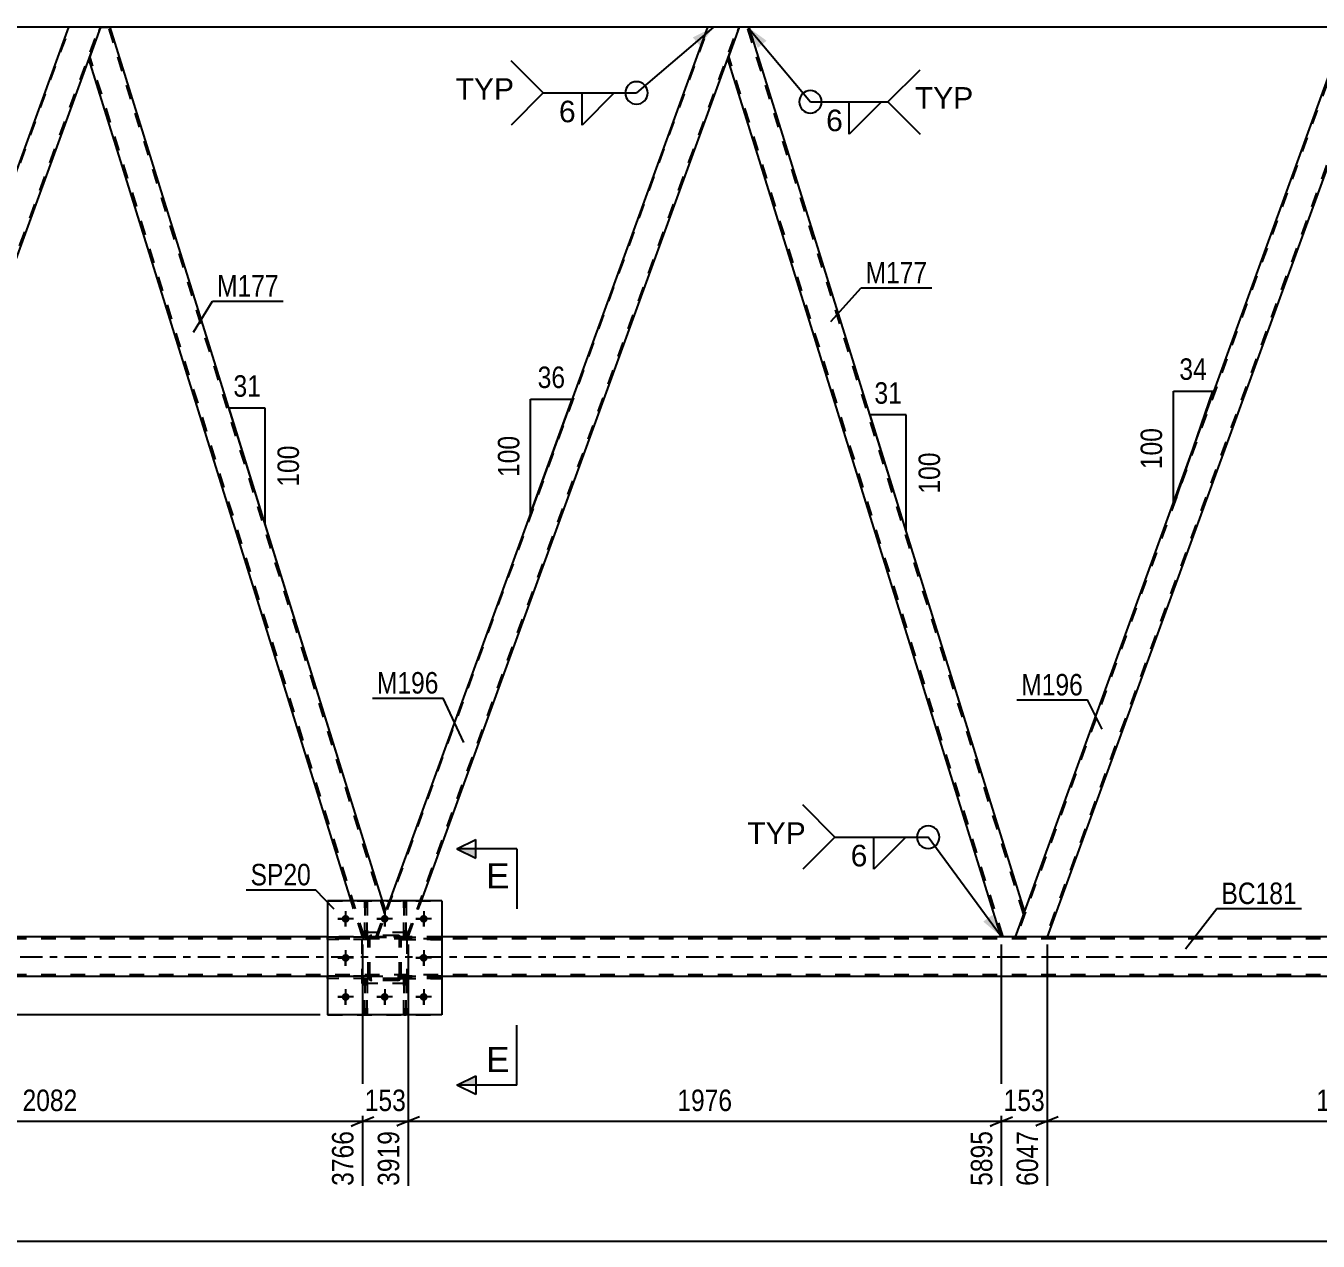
# Model space of a CAD drawing. Header units: millimetres. Extents: x 0 to 841, y 0 to 594.
# Drawn here: x 127.2 to 299.4, y 303.7 to 465.6 of the extents above; entities that cross this region are included whole.
import ezdxf

# ---------------------------------------------------------------- set-up
doc = ezdxf.new("R2010")
doc.units = ezdxf.units.MM
doc.linetypes.add('DXK_LINE_DOT2', pattern=[3.9198, 1.9599, -1.9599])
doc.linetypes.add('DXK_LINE_DOT3', pattern=[5.9187, 2.979, -0.9799, 0.9799, -0.9799])
doc.styles.add('Arial', font='ARIAL.TTF', dxfattribs={"height": 0.2})
doc.styles.add('Arial Narrow', font='ARIALN.TTF', dxfattribs={"height": 0.2})

# ---------------------------------------------------------------- blocks, each defined once
blk = doc.blocks.new('Part-318884811-3974 - 3840')
at = {"color": 7, "linetype": 'DXK_LINE_DOT2'}
for p, q in [((177.52, 344.16), (177.52, 349)), ((177.52, 349), (177.84, 349)), ((177.84, 349), (177.84, 344.16)), ((177.52, 344.76), (177.84, 344.76)), ((177.84, 344.16), (177.52, 344.16))]:
    blk.add_line(p, q, dxfattribs=at)
blk = doc.blocks.new('Part-318884811-3922 - 3840')
at = {"color": 7, "linetype": 'DXK_LINE_DOT2'}
for p, q in [((303.28, 465.4), (259.16, 344.18)), ((307.19, 465.4), (263.07, 344.18)), ((307.36, 465.4), (305.84, 461.2)), ((260.23, 347.6), (258.99, 344.18)), ((263.24, 344.18), (258.99, 344.18))]:
    blk.add_line(p, q, dxfattribs=at)
at = {"color": 2, "linetype": 'Continuous'}
for p, q in [((303.11, 465.4), (260.23, 347.6)), ((307.36, 465.4), (303.11, 465.4)), ((305.84, 461.2), (263.24, 344.18))]:
    blk.add_line(p, q, dxfattribs=at)
blk = doc.blocks.new('Part-318884811-3912 - 3840')
at = {"color": 2, "linetype": 'Continuous'}
for p, q in [((132.84, 465.4), (78.6, 465.4)), ((217.97, 465.4), (138.41, 465.4)), ((303.11, 465.4), (223.55, 465.4))]:
    blk.add_line(p, q, dxfattribs=at)
at = {"color": 7, "linetype": 'DXK_LINE_DOT2'}
for p, q in [((138.41, 465.4), (132.84, 465.4)), ((733.04, 465.4), (217.97, 465.4)), ((223.55, 465.4), (217.97, 465.4))]:
    blk.add_line(p, q, dxfattribs=at)
blk = doc.blocks.new('Part-318884811-3872 - 3840')
at = {"color": 2, "linetype": 'Continuous'}
for p, q in [((167.37, 344.18), (67.2, 344.18)), ((337.64, 344.18), (182.57, 344.18)), ((167.37, 338.9), (67.2, 338.9)), ((337.64, 338.9), (182.57, 338.9))]:
    blk.add_line(p, q, dxfattribs=at)
at = {"color": 7, "linetype": 'DXK_LINE_DOT2'}
for p, q in [((742.64, 343.94), (67.2, 343.94)), ((182.57, 344.18), (167.37, 344.18)), ((742.64, 339.14), (67.2, 339.14)), ((182.57, 338.9), (167.37, 338.9))]:
    blk.add_line(p, q, dxfattribs=at)
at = {"color": 7, "linetype": 'DXK_LINE_DOT3'}
blk.add_line((67.2, 341.54), (742.64, 341.54), dxfattribs=at)
blk = doc.blocks.new('Part-318884811-3937 - 3840')
at = {"color": 7, "linetype": 'DXK_LINE_DOT2'}
for p, q in [((172.77, 344.16), (167.37, 344.16)), ((167.37, 344.16), (167.37, 343.84)), ((172.77, 343.84), (167.37, 343.84)), ((172.17, 343.84), (172.17, 344.16)), ((172.77, 343.84), (172.77, 344.16))]:
    blk.add_line(p, q, dxfattribs=at)
blk = doc.blocks.new('Part-318884811-3940 - 3840')
at = {"color": 7, "linetype": 'DXK_LINE_DOT2'}
for p, q in [((182.57, 338.96), (177.17, 338.96)), ((177.17, 338.96), (177.17, 338.64)), ((177.17, 338.64), (182.57, 338.64)), ((177.77, 338.64), (177.77, 338.96)), ((182.57, 338.64), (182.57, 338.96))]:
    blk.add_line(p, q, dxfattribs=at)
blk = doc.blocks.new('Part-318884811-3881 - 3840')
at = {"color": 2, "linetype": 'Continuous'}
for p, q in [((132.84, 465.4), (88.72, 344.18)), ((137.1, 465.4), (132.84, 465.4)), ((92.98, 344.18), (135.57, 461.2))]:
    blk.add_line(p, q, dxfattribs=at)
at = {"color": 7, "linetype": 'DXK_LINE_DOT2'}
for p, q in [((88.89, 344.18), (133.01, 465.4)), ((92.81, 344.18), (136.93, 465.4)), ((135.57, 461.2), (137.1, 465.4)), ((88.72, 344.18), (92.98, 344.18))]:
    blk.add_line(p, q, dxfattribs=at)
blk = doc.blocks.new('Part-318884811-3946 - 3840')
at = {"color": 7, "linetype": 'DXK_LINE_DOT2'}
for p, q in [((177.52, 333.8), (177.52, 338.64)), ((177.52, 338.64), (177.84, 338.64)), ((177.52, 338.04), (177.84, 338.04)), ((177.84, 338.64), (177.84, 333.8)), ((177.84, 333.8), (177.52, 333.8))]:
    blk.add_line(p, q, dxfattribs=at)
blk = doc.blocks.new('Part-318884811-3886 - 3840')
at = {"color": 2, "linetype": 'Continuous'}
for p, q in [((137.1, 465.4), (135.57, 461.2)), ((137.1, 465.4), (138.41, 465.4)), ((174.69, 349), (138.41, 465.4)), ((170.5, 349), (135.55, 461.15))]:
    blk.add_line(p, q, dxfattribs=at)
at = {"color": 7, "linetype": 'DXK_LINE_DOT2'}
for p, q in [((174.98, 347.28), (138.16, 465.4)), ((135.57, 461.2), (135.55, 461.15)), ((172.26, 344.18), (135.68, 461.52)), ((172.01, 344.18), (170.5, 349)), ((175.12, 347.65), (174.69, 349)), ((173.85, 344.18), (175.12, 347.65)), ((172.01, 344.18), (173.85, 344.18))]:
    blk.add_line(p, q, dxfattribs=at)
blk = doc.blocks.new('Part-318884811-3895 - 3840')
at = {"color": 7, "linetype": 'DXK_LINE_DOT2'}
for p, q in [((172.64, 338.64), (172.32, 338.64)), ((172.32, 338.64), (172.32, 333.8)), ((172.32, 338.04), (172.64, 338.04)), ((172.64, 333.8), (172.64, 338.64)), ((172.32, 333.8), (172.64, 333.8))]:
    blk.add_line(p, q, dxfattribs=at)
blk = doc.blocks.new('Part-318884811-3896 - 3840')
at = {"color": 7, "linetype": 'DXK_LINE_DOT2'}
for p, q in [((177.84, 338.64), (177.52, 338.64)), ((177.52, 338.64), (177.52, 333.8)), ((177.52, 338.04), (177.84, 338.04)), ((177.84, 333.8), (177.84, 338.64)), ((177.52, 333.8), (177.84, 333.8))]:
    blk.add_line(p, q, dxfattribs=at)
blk = doc.blocks.new('Part-318884811-3961 - 3840')
at = {"color": 7, "linetype": 'DXK_LINE_DOT2'}
for p, q in [((182.57, 344.16), (177.17, 344.16)), ((177.17, 344.16), (177.17, 343.84)), ((177.17, 343.84), (182.57, 343.84)), ((177.77, 343.84), (177.77, 344.16)), ((182.57, 343.84), (182.57, 344.16))]:
    blk.add_line(p, q, dxfattribs=at)
blk = doc.blocks.new('Part-318884811-3971 - 3840')
at = {"color": 7, "linetype": 'DXK_LINE_DOT2'}
for p, q in [((174.02, 344.18), (218.14, 465.4)), ((177.94, 344.18), (222.06, 465.4)), ((220.7, 461.2), (222.23, 465.4)), ((173.85, 344.18), (175.61, 349)), ((178.11, 344.18), (179.87, 349)), ((178.11, 344.18), (173.85, 344.18))]:
    blk.add_line(p, q, dxfattribs=at)
at = {"color": 2, "linetype": 'Continuous'}
for p, q in [((217.97, 465.4), (175.61, 349)), ((222.23, 465.4), (217.97, 465.4)), ((179.87, 349), (220.7, 461.2))]:
    blk.add_line(p, q, dxfattribs=at)
blk = doc.blocks.new('Part-318884811-3982 - 3840')
at = {"color": 7, "linetype": 'DXK_LINE_DOT2'}
for p, q in [((172.77, 338.96), (167.37, 338.96)), ((167.37, 338.96), (167.37, 338.64)), ((172.77, 338.64), (167.37, 338.64)), ((172.17, 338.64), (172.17, 338.96)), ((172.77, 338.64), (172.77, 338.96))]:
    blk.add_line(p, q, dxfattribs=at)
blk = doc.blocks.new('Part-318884811-3943 - 3840')
at = {"color": 7, "linetype": 'DXK_LINE_DOT2'}
for p, q in [((172.32, 333.8), (172.32, 338.64)), ((172.32, 338.64), (172.64, 338.64)), ((172.32, 338.04), (172.64, 338.04)), ((172.64, 338.64), (172.64, 333.8)), ((172.64, 333.8), (172.32, 333.8))]:
    blk.add_line(p, q, dxfattribs=at)
blk = doc.blocks.new('Part-318884811-3949 - 3840')
at = {"color": 7, "linetype": 'DXK_LINE_DOT2'}
for p, q in [((172.32, 344.16), (172.32, 349)), ((172.32, 349), (172.64, 349)), ((172.64, 349), (172.64, 344.16)), ((172.32, 344.76), (172.64, 344.76)), ((172.64, 344.16), (172.32, 344.16))]:
    blk.add_line(p, q, dxfattribs=at)
blk = doc.blocks.new('Part-318884811-3979 - 3840')
at = {"color": 2, "linetype": 'Continuous'}
for p, q in [((182.57, 349), (167.37, 349)), ((167.37, 349), (167.37, 333.8)), ((182.57, 349), (182.57, 333.8)), ((182.57, 333.8), (167.37, 333.8))]:
    blk.add_line(p, q, dxfattribs=at)
blk = doc.blocks.new('Part-318884811-3990 - 3840')
at = {"color": 7, "linetype": 'DXK_LINE_DOT2'}
for p, q in [((172.77, 343.92), (172.81, 344.11)), ((172.81, 344.11), (172.77, 343.92)), ((172.77, 338.88), (172.77, 343.92)), ((173.01, 343.92), (173.03, 344.02)), ((173.01, 338.88), (173.01, 343.92)), ((173.03, 344.02), (173.08, 344.09)), ((173.07, 344.37), (173.25, 344.4)), ((173.25, 344.4), (173.07, 344.37)), ((173.08, 344.09), (173.16, 344.15)), ((173.16, 344.15), (173.25, 344.16)), ((176.69, 344.4), (173.25, 344.4)), ((173.25, 344.16), (176.69, 344.16)), ((176.69, 344.4), (176.87, 344.37)), ((176.87, 344.37), (176.69, 344.4)), ((176.69, 344.16), (176.78, 344.15)), ((176.78, 344.15), (176.86, 344.09)), ((176.86, 344.09), (176.91, 344.02)), ((176.91, 344.02), (176.93, 343.92)), ((176.93, 338.88), (176.93, 343.92)), ((177.13, 344.11), (177.17, 343.92)), ((177.17, 343.92), (177.13, 344.11)), ((177.17, 338.88), (177.17, 343.92)), ((172.81, 338.7), (172.77, 338.88)), ((172.77, 338.88), (172.81, 338.7)), ((173.03, 338.79), (173.01, 338.88)), ((173.08, 338.71), (173.03, 338.79)), ((173.25, 338.4), (173.07, 338.44)), ((173.07, 338.44), (173.25, 338.4)), ((173.16, 338.66), (173.08, 338.71)), ((173.25, 338.64), (173.16, 338.66)), ((176.69, 338.64), (173.25, 338.64)), ((176.69, 338.4), (173.25, 338.4)), ((176.78, 338.66), (176.69, 338.64)), ((176.87, 338.44), (176.69, 338.4)), ((176.69, 338.4), (176.87, 338.44)), ((176.86, 338.71), (176.78, 338.66)), ((176.91, 338.79), (176.86, 338.71)), ((176.93, 338.88), (176.91, 338.79)), ((177.17, 338.88), (177.13, 338.7)), ((177.13, 338.7), (177.17, 338.88))]:
    blk.add_line(p, q, dxfattribs=at)
at = {"color": 7, "linetype": 'DXK_LINE_DOT3'}
blk.add_line((174.97, 341.4), (174.97, 341.4), dxfattribs=at)
at = {"color": 7, "linetype": 'DXK_LINE_DOT2'}
for centre, start, end in [((173.25, 343.92), 112.5, 157.5), ((173.25, 343.92), 112.5, 157.5), ((176.69, 343.92), 22.5, 67.5), ((176.69, 343.92), 22.5, 67.5), ((173.25, 338.88), 202.5, 247.5), ((173.25, 338.88), 202.5, 247.5), ((176.69, 338.88), 292.5, 337.5), ((176.69, 338.88), 292.5, 337.5)]:
    blk.add_arc(centre, 0.48, start, end, dxfattribs=at)
blk = doc.blocks.new('Part-318884811-3991 - 3840')
at = {"color": 7, "linetype": 'DXK_LINE_DOT2'}
for p, q in [((177.97, 344.8), (171.97, 344.8)), ((171.97, 338), (171.97, 344.8)), ((177.97, 338), (177.97, 344.8)), ((177.97, 338), (171.97, 338))]:
    blk.add_line(p, q, dxfattribs=at)
blk = doc.blocks.new('Part-318884811-4001 - 3840')
at = {"color": 2, "linetype": 'Continuous'}
for p, q in [((222.23, 465.4), (220.7, 461.2)), ((223.55, 465.4), (222.23, 465.4)), ((260.25, 347.65), (223.55, 465.4)), ((257.14, 344.18), (220.68, 461.15)), ((260.23, 347.59), (258.99, 344.18)), ((260.23, 347.59), (260.23, 347.6))]:
    blk.add_line(p, q, dxfattribs=at)
at = {"color": 7, "linetype": 'DXK_LINE_DOT2'}
for p, q in [((260.12, 347.28), (223.3, 465.4)), ((220.7, 461.2), (220.68, 461.15)), ((257.39, 344.18), (220.82, 461.52)), ((260.23, 347.6), (260.25, 347.65)), ((258.99, 344.18), (257.14, 344.18))]:
    blk.add_line(p, q, dxfattribs=at)
blk = doc.blocks.new('Part-318884811-4007 - 3840')
at = {"color": 7, "linetype": 'DXK_LINE_DOT2'}
for p, q in [((167.37, 349), (182.57, 349)), ((167.37, 349), (167.37, 333.8)), ((182.57, 349), (182.57, 333.8)), ((167.37, 333.8), (182.57, 333.8))]:
    blk.add_line(p, q, dxfattribs=at)
blk = doc.blocks.new('Part-318884811-4009 - 3840')
at = {"color": 7, "linetype": 'DXK_LINE_DOT2'}
for p, q in [((172.32, 349), (172.32, 344.16)), ((172.64, 349), (172.32, 349)), ((172.64, 344.16), (172.64, 349)), ((172.32, 344.76), (172.64, 344.76)), ((172.32, 344.16), (172.64, 344.16))]:
    blk.add_line(p, q, dxfattribs=at)
blk = doc.blocks.new('Part-318884811-4010 - 3840')
at = {"color": 7, "linetype": 'DXK_LINE_DOT2'}
for p, q in [((177.52, 349), (177.52, 344.16)), ((177.84, 349), (177.52, 349)), ((177.84, 344.16), (177.84, 349)), ((177.52, 344.76), (177.84, 344.76)), ((177.52, 344.16), (177.84, 344.16))]:
    blk.add_line(p, q, dxfattribs=at)
blk = doc.blocks.new('Bolt-318884811-4026 - 3840')
at = {"color": 1, "linetype": 'Continuous'}
for p, q in [((168.73, 346.6), (169.42, 346.6)), ((169.77, 347.64), (169.77, 346.95)), ((169.77, 345.56), (169.77, 346.26)), ((170.81, 346.6), (170.12, 346.6)), ((173.93, 346.6), (174.62, 346.6)), ((174.97, 347.64), (174.97, 346.95)), ((174.97, 345.56), (174.97, 346.26)), ((176.01, 346.6), (175.32, 346.6)), ((179.13, 346.6), (179.82, 346.6)), ((180.17, 347.64), (180.17, 346.95)), ((180.17, 345.56), (180.17, 346.26)), ((181.21, 346.6), (180.52, 346.6)), ((168.73, 341.4), (169.42, 341.4)), ((169.77, 342.44), (169.77, 341.75)), ((169.77, 340.36), (169.77, 341.06)), ((170.81, 341.4), (170.12, 341.4)), ((179.13, 341.4), (179.82, 341.4)), ((180.17, 342.44), (180.17, 341.75)), ((180.17, 340.36), (180.17, 341.06)), ((181.21, 341.4), (180.52, 341.4)), ((168.73, 336.2), (169.42, 336.2)), ((169.77, 337.24), (169.77, 336.55)), ((169.77, 335.16), (169.77, 335.86)), ((170.81, 336.2), (170.12, 336.2)), ((173.93, 336.2), (174.62, 336.2)), ((174.97, 337.24), (174.97, 336.55)), ((174.97, 335.16), (174.97, 335.86)), ((176.01, 336.2), (175.32, 336.2)), ((179.13, 336.2), (179.82, 336.2)), ((180.17, 337.24), (180.17, 336.55)), ((180.17, 335.16), (180.17, 335.86)), ((181.21, 336.2), (180.52, 336.2))]:
    blk.add_line(p, q, dxfattribs=at)
blk = doc.blocks.new('Bolt-318884811-4027 - 3840')
at = {"linetype": 'Continuous'}
for points in [[(170.29, 346.6, -1), (169.25, 346.6, -1)], [(175.49, 346.6, -1), (174.45, 346.6, -1)], [(180.69, 346.6, -1), (179.65, 346.6, -1)], [(170.29, 341.4, -1), (169.25, 341.4, -1)], [(180.69, 341.4, -1), (179.65, 341.4, -1)], [(170.29, 336.2, -1), (169.25, 336.2, -1)], [(175.49, 336.2, -1), (174.45, 336.2, -1)], [(180.69, 336.2, -1), (179.65, 336.2, -1)]]:
    blk.add_hatch(color=1, dxfattribs=at).paths.add_polyline_path(points)
at = {"color": 1, "linetype": 'Continuous'}
for p, q in [((170.81, 346.6), (168.73, 346.6)), ((169.77, 347.64), (169.77, 345.56)), ((176.01, 346.6), (173.93, 346.6)), ((174.97, 347.64), (174.97, 345.56)), ((181.21, 346.6), (179.13, 346.6)), ((180.17, 347.64), (180.17, 345.56)), ((170.81, 341.4), (168.73, 341.4)), ((169.77, 342.44), (169.77, 340.36)), ((181.21, 341.4), (179.13, 341.4)), ((180.17, 342.44), (180.17, 340.36)), ((170.81, 336.2), (168.73, 336.2)), ((169.77, 337.24), (169.77, 335.16)), ((176.01, 336.2), (173.93, 336.2)), ((174.97, 337.24), (174.97, 335.16)), ((181.21, 336.2), (179.13, 336.2)), ((180.17, 337.24), (180.17, 335.16))]:
    blk.add_line(p, q, dxfattribs=at)
blk = doc.blocks.new('Part-318884811-4032 - 3840')
at = {"color": 7, "linetype": 'DXK_LINE_DOT2'}
for p, q in [((172.77, 338.96), (167.37, 338.96)), ((167.37, 338.64), (167.37, 338.96)), ((172.77, 338.64), (167.37, 338.64)), ((172.17, 338.64), (172.17, 338.96)), ((172.77, 338.96), (172.77, 338.64))]:
    blk.add_line(p, q, dxfattribs=at)
blk = doc.blocks.new('Part-318884811-4035 - 3840')
at = {"color": 7, "linetype": 'DXK_LINE_DOT2'}
for p, q in [((177.17, 343.84), (177.17, 344.16)), ((177.17, 344.16), (182.57, 344.16)), ((182.57, 343.84), (177.17, 343.84)), ((177.77, 343.84), (177.77, 344.16)), ((182.57, 344.16), (182.57, 343.84))]:
    blk.add_line(p, q, dxfattribs=at)
blk = doc.blocks.new('Part-318884811-4036 - 3840')
at = {"color": 7, "linetype": 'DXK_LINE_DOT2'}
for p, q in [((177.97, 344.8), (171.97, 344.8)), ((171.97, 338), (171.97, 344.8)), ((177.97, 338), (177.97, 344.8)), ((177.97, 338), (171.97, 338))]:
    blk.add_line(p, q, dxfattribs=at)
blk = doc.blocks.new('Part-318884811-4037 - 3840')
at = {"color": 7, "linetype": 'DXK_LINE_DOT2'}
for p, q in [((172.77, 343.92), (172.81, 344.11)), ((172.81, 344.11), (172.77, 343.92)), ((172.77, 338.88), (172.77, 343.92)), ((173.01, 343.92), (173.03, 344.02)), ((173.01, 338.88), (173.01, 343.92)), ((173.03, 344.02), (173.08, 344.09)), ((173.07, 344.37), (173.25, 344.4)), ((173.25, 344.4), (173.07, 344.37)), ((173.08, 344.09), (173.16, 344.15)), ((173.16, 344.15), (173.25, 344.16)), ((176.69, 344.4), (173.25, 344.4)), ((173.25, 344.16), (176.69, 344.16)), ((176.69, 344.4), (176.87, 344.37)), ((176.87, 344.37), (176.69, 344.4)), ((176.69, 344.16), (176.78, 344.15)), ((176.78, 344.15), (176.86, 344.09)), ((176.86, 344.09), (176.91, 344.02)), ((176.91, 344.02), (176.93, 343.92)), ((176.93, 338.88), (176.93, 343.92)), ((177.13, 344.11), (177.17, 343.92)), ((177.17, 343.92), (177.13, 344.11)), ((177.17, 338.88), (177.17, 343.92)), ((172.81, 338.7), (172.77, 338.88)), ((172.77, 338.88), (172.81, 338.7)), ((173.03, 338.79), (173.01, 338.88)), ((173.08, 338.71), (173.03, 338.79)), ((173.25, 338.4), (173.07, 338.44)), ((173.07, 338.44), (173.25, 338.4)), ((173.16, 338.66), (173.08, 338.71)), ((173.25, 338.64), (173.16, 338.66)), ((176.69, 338.64), (173.25, 338.64)), ((176.69, 338.4), (173.25, 338.4)), ((176.78, 338.66), (176.69, 338.64)), ((176.87, 338.44), (176.69, 338.4)), ((176.69, 338.4), (176.87, 338.44)), ((176.86, 338.71), (176.78, 338.66)), ((176.91, 338.79), (176.86, 338.71)), ((176.93, 338.88), (176.91, 338.79)), ((177.17, 338.88), (177.13, 338.7)), ((177.13, 338.7), (177.17, 338.88))]:
    blk.add_line(p, q, dxfattribs=at)
at = {"color": 7, "linetype": 'DXK_LINE_DOT3'}
blk.add_line((174.97, 341.4), (174.97, 341.4), dxfattribs=at)
at = {"color": 7, "linetype": 'DXK_LINE_DOT2'}
for centre, start, end in [((173.25, 343.92), 112.5, 157.5), ((173.25, 343.92), 112.5, 157.5), ((176.69, 343.92), 22.5, 67.5), ((176.69, 343.92), 22.5, 67.5), ((173.25, 338.88), 202.5, 247.5), ((173.25, 338.88), 202.5, 247.5), ((176.69, 338.88), 292.5, 337.5), ((176.69, 338.88), 292.5, 337.5)]:
    blk.add_arc(centre, 0.48, start, end, dxfattribs=at)
blk = doc.blocks.new('Part-318884811-4039 - 3840')
at = {"color": 7, "linetype": 'DXK_LINE_DOT2'}
for p, q in [((172.77, 344.16), (167.37, 344.16)), ((167.37, 343.84), (167.37, 344.16)), ((172.77, 343.84), (167.37, 343.84)), ((172.17, 343.84), (172.17, 344.16)), ((172.77, 344.16), (172.77, 343.84))]:
    blk.add_line(p, q, dxfattribs=at)
blk = doc.blocks.new('Part-318884811-4040 - 3840')
at = {"color": 7, "linetype": 'DXK_LINE_DOT2'}
for p, q in [((177.17, 338.64), (177.17, 338.96)), ((177.17, 338.96), (182.57, 338.96)), ((182.57, 338.64), (177.17, 338.64)), ((177.77, 338.64), (177.77, 338.96)), ((182.57, 338.96), (182.57, 338.64))]:
    blk.add_line(p, q, dxfattribs=at)
blk = doc.blocks.new('AngleDimension-318884811-10197 - 3840')
at = {"color": 7, "linetype": 'Continuous'}
for p, q in [((280.07, 416.9), (285.34, 416.9)), ((280.07, 401.58), (285.34, 416.9)), ((280.07, 401.58), (280.07, 416.9)), ((280.66, 403.31), (285.34, 416.9))]:
    blk.add_line(p, q, dxfattribs=at)
at = {"color": 0}
for points in [[(285.13, 417.8), (285.13, 422), (280.27, 422), (280.27, 417.8)], [(279.17, 412.58), (274.97, 412.58), (274.97, 405.9), (279.17, 405.9)]]:
    blk.add_wipeout(points, dxfattribs=at)
at = {"color": 3, "style": 'Arial Narrow'}
blk.add_text('34', height=2.863, dxfattribs=at).set_placement((280.87, 418.4))
blk.add_text('100', height=2.863, rotation=90.0002, dxfattribs=at).set_placement((278.57, 406.5))
blk = doc.blocks.new('AngleDimension-318884811-5084 - 3840')
at = {"color": 7, "linetype": 'Continuous'}
for p, q in [((159.05, 414.65), (154.23, 414.65)), ((159.05, 399.18), (154.23, 414.65)), ((159.05, 399.18), (159.05, 414.65)), ((169.63, 365.25), (159.05, 399.18))]:
    blk.add_line(p, q, dxfattribs=at)
at = {"color": 0}
for points in [[(159.07, 415.55), (159.07, 419.75), (154.22, 419.75), (154.22, 415.55)], [(164.15, 410.26), (159.95, 410.26), (159.95, 403.57), (164.15, 403.57)]]:
    blk.add_wipeout(points, dxfattribs=at)
at = {"color": 3, "style": 'Arial Narrow'}
blk.add_text('31', height=2.863, dxfattribs=at).set_placement((154.82, 416.15))
blk.add_text('100', height=2.863, rotation=90.0002, dxfattribs=at).set_placement((163.55, 404.17))
blk = doc.blocks.new('AngleDimension-318884811-10183 - 3840')
at = {"color": 7, "linetype": 'Continuous'}
for p, q in [((242.48, 404.68), (239.66, 413.72)), ((244.48, 413.72), (239.66, 413.72)), ((244.48, 398.26), (239.66, 413.72)), ((244.48, 398.26), (244.48, 413.72))]:
    blk.add_line(p, q, dxfattribs=at)
at = {"color": 0}
for points in [[(244.49, 414.62), (244.49, 418.82), (239.64, 418.82), (239.64, 414.62)], [(249.58, 409.33), (245.38, 409.33), (245.38, 402.65), (249.58, 402.65)]]:
    blk.add_wipeout(points, dxfattribs=at)
at = {"color": 3, "style": 'Arial Narrow'}
blk.add_text('31', height=2.863, dxfattribs=at).set_placement((240.24, 415.22))
blk.add_text('100', height=2.863, rotation=90.0002, dxfattribs=at).set_placement((248.98, 403.25))
blk = doc.blocks.new('AngleDimension-318884811-4437 - 3840')
at = {"color": 7, "linetype": 'Continuous'}
for p, q in [((194.42, 415.81), (199.96, 415.81)), ((194.42, 400.59), (199.96, 415.81)), ((194.42, 400.59), (194.42, 415.81)), ((194.69, 401.33), (194.42, 400.59))]:
    blk.add_line(p, q, dxfattribs=at)
at = {"color": 0}
for points in [[(199.62, 416.71), (199.62, 420.91), (194.76, 420.91), (194.76, 416.71)], [(193.52, 411.54), (189.32, 411.54), (189.32, 404.86), (193.52, 404.86)]]:
    blk.add_wipeout(points, dxfattribs=at)
at = {"color": 3, "style": 'Arial Narrow'}
blk.add_text('36', height=2.863, dxfattribs=at).set_placement((195.36, 417.31))
blk.add_text('100', height=2.863, rotation=90.0002, dxfattribs=at).set_placement((192.92, 405.46))
blk = doc.blocks.new('StraightDimension-318884811-4648 - 3840')
at = {"color": 7, "linetype": 'Continuous'}
for p, q in [((30.66, 476.7), (29.46, 479.7)), ((80.21, 478.2), (27.21, 478.2)), ((30.06, 333.8), (30.06, 478.2)), ((29.46, 335.3), (30.66, 332.3)), ((166.37, 333.8), (27.21, 333.8))]:
    blk.add_line(p, q, dxfattribs=at)
at = {"color": 0}
blk.add_wipeout([(29.31, 410.26), (25.11, 410.26), (25.11, 401.75), (29.31, 401.75)], dxfattribs=at)
at = {"color": 3, "style": 'Arial Narrow'}
blk.add_text('3610', height=2.863, rotation=90.0002, dxfattribs=at).set_placement((28.71, 402.35))
blk = doc.blocks.new('StraightDimension-318884811-4786 - 3840')
at = {"color": 7, "linetype": 'Continuous'}
for p, q in [((88.72, 343.18), (88.72, 311.03)), ((172.01, 343.18), (172.01, 311.03)), ((90.22, 320.24), (87.22, 319.04)), ((88.72, 319.64), (172.01, 319.64)), ((170.51, 319.04), (173.51, 320.24))]:
    blk.add_line(p, q, dxfattribs=at)
at = {"color": 0}
blk.add_wipeout([(134.62, 320.39), (134.62, 324.59), (126.11, 324.59), (126.11, 320.39)], dxfattribs=at)
at = {"color": 0, "linetype": 'Continuous'}
blk.add_wipeout([(171.41, 318.94), (167.21, 318.94), (167.21, 310.43), (171.41, 310.43)], dxfattribs=at)
at = {"color": 3, "style": 'Arial Narrow'}
blk.add_text('2082', height=2.863, dxfattribs=at).set_placement((126.71, 320.99))
at = {"color": 3, "linetype": 'Continuous', "style": 'Arial Narrow'}
blk.add_text('3766', height=2.863, rotation=90.0002, dxfattribs=at).set_placement((170.81, 311.03))
blk = doc.blocks.new('StraightDimension-318884811-4803 - 3840')
at = {"color": 7, "linetype": 'Continuous'}
for p, q in [((172.01, 343.18), (172.01, 311.03)), ((178.11, 343.18), (178.11, 311.03)), ((170.51, 319.04), (173.51, 320.24)), ((172.01, 319.64), (178.11, 319.64)), ((179.61, 320.24), (176.61, 319.04))]:
    blk.add_line(p, q, dxfattribs=at)
at = {"color": 0}
blk.add_wipeout([(178.4, 320.39), (178.4, 324.59), (171.72, 324.59), (171.72, 320.39)], dxfattribs=at)
at = {"color": 0, "linetype": 'Continuous'}
blk.add_wipeout([(177.51, 318.94), (173.31, 318.94), (173.31, 310.43), (177.51, 310.43)], dxfattribs=at)
at = {"color": 3, "style": 'Arial Narrow'}
blk.add_text('153', height=2.863, dxfattribs=at).set_placement((172.32, 320.99))
at = {"color": 3, "linetype": 'Continuous', "style": 'Arial Narrow'}
blk.add_text('3919', height=2.863, rotation=90.0002, dxfattribs=at).set_placement((176.91, 311.03))
blk = doc.blocks.new('StraightDimension-318884811-4822 - 3840')
at = {"color": 7, "linetype": 'Continuous'}
for p, q in [((178.11, 343.18), (178.11, 311.03)), ((257.14, 343.18), (257.14, 311.03)), ((179.61, 320.24), (176.61, 319.04)), ((178.11, 319.64), (257.14, 319.64)), ((255.64, 319.04), (258.64, 320.24))]:
    blk.add_line(p, q, dxfattribs=at)
at = {"color": 0}
blk.add_wipeout([(221.88, 320.39), (221.88, 324.59), (213.37, 324.59), (213.37, 320.39)], dxfattribs=at)
at = {"color": 0, "linetype": 'Continuous'}
blk.add_wipeout([(256.54, 318.94), (252.34, 318.94), (252.34, 310.43), (256.54, 310.43)], dxfattribs=at)
at = {"color": 3, "style": 'Arial Narrow'}
blk.add_text('1976', height=2.863, dxfattribs=at).set_placement((213.97, 320.99))
at = {"color": 3, "linetype": 'Continuous', "style": 'Arial Narrow'}
blk.add_text('5895', height=2.863, rotation=90.0002, dxfattribs=at).set_placement((255.94, 311.03))
blk = doc.blocks.new('StraightDimension-318884811-4841 - 3840')
at = {"color": 7, "linetype": 'Continuous'}
for p, q in [((257.14, 343.18), (257.14, 311.03)), ((263.24, 343.18), (263.24, 311.03)), ((255.64, 319.04), (258.64, 320.24)), ((257.14, 319.64), (263.24, 319.64)), ((264.74, 320.24), (261.74, 319.04))]:
    blk.add_line(p, q, dxfattribs=at)
at = {"color": 0}
blk.add_wipeout([(263.54, 320.39), (263.54, 324.59), (256.85, 324.59), (256.85, 320.39)], dxfattribs=at)
at = {"color": 0, "linetype": 'Continuous'}
blk.add_wipeout([(262.64, 318.94), (258.44, 318.94), (258.44, 310.43), (262.64, 310.43)], dxfattribs=at)
at = {"color": 3, "style": 'Arial Narrow'}
blk.add_text('153', height=2.863, dxfattribs=at).set_placement((257.45, 320.99))
at = {"color": 3, "linetype": 'Continuous', "style": 'Arial Narrow'}
blk.add_text('6047', height=2.863, rotation=90.0002, dxfattribs=at).set_placement((262.04, 311.03))
blk = doc.blocks.new('StraightDimension-318884811-4860 - 3840')
at = {"color": 7, "linetype": 'Continuous'}
for p, q in [((263.24, 343.18), (263.24, 311.03)), ((342.28, 343.18), (342.28, 311.03)), ((264.74, 320.24), (261.74, 319.04)), ((263.24, 319.64), (342.28, 319.64)), ((340.78, 319.04), (343.78, 320.24))]:
    blk.add_line(p, q, dxfattribs=at)
at = {"color": 0}
blk.add_wipeout([(307.02, 320.39), (307.02, 324.59), (298.5, 324.59), (298.5, 320.39)], dxfattribs=at)
at = {"color": 0, "linetype": 'Continuous'}
blk.add_wipeout([(341.68, 318.94), (337.48, 318.94), (337.48, 310.43), (341.68, 310.43)], dxfattribs=at)
at = {"color": 3, "style": 'Arial Narrow'}
blk.add_text('1976', height=2.863, dxfattribs=at).set_placement((299.1, 320.99))
at = {"color": 3, "linetype": 'Continuous', "style": 'Arial Narrow'}
blk.add_text('8023', height=2.863, rotation=90.0002, dxfattribs=at).set_placement((341.08, 311.03))
blk = doc.blocks.new('StraightDimension-318884811-5073 - 3840')
at = {"color": 7, "linetype": 'Continuous'}
blk.add_line((56.34, 303.66), (794.37, 303.66), dxfattribs=at)
blk = doc.blocks.new('Mark-318884811-3975 - 3840')
at = {"color": 0}
blk.add_wipeout([(165.14, 351.06), (165.14, 354.06), (157.1, 354.06), (157.1, 351.06)], dxfattribs=at)
blk.add_wipeout([(165.14, 351.06), (165.14, 354.06), (157.1, 354.06), (157.1, 351.06)], dxfattribs=at)
at = {"color": 30, "linetype": 'Continuous'}
for p in [(156.5, 350.46), (168.25, 347.88)]:
    blk.add_line(p, (165.74, 350.46), dxfattribs=at)
at = {"color": 3, "style": 'Arial Narrow'}
blk.add_text('SP20', height=2.863, dxfattribs=at).set_placement((157.1, 351.06))
blk = doc.blocks.new('Mark-318884811-3868 - 3840')
at = {"color": 0}
blk.add_wipeout([(296.53, 348.57), (296.53, 351.57), (286.48, 351.57), (286.48, 348.57)], dxfattribs=at)
blk.add_wipeout([(296.53, 348.57), (296.53, 351.57), (286.48, 351.57), (286.48, 348.57)], dxfattribs=at)
at = {"color": 30, "linetype": 'Continuous'}
for p, q in [((281.68, 342.61), (285.88, 347.97)), ((285.88, 347.97), (297.13, 347.97))]:
    blk.add_line(p, q, dxfattribs=at)
at = {"color": 3, "style": 'Arial Narrow'}
blk.add_text('BC181', height=2.863, dxfattribs=at).set_placement((286.48, 348.57))
blk = doc.blocks.new('Mark-318884811-3882 - 3840')
at = {"color": 0}
blk.add_wipeout([(160.85, 429.5), (160.85, 432.5), (152.63, 432.5), (152.63, 429.5)], dxfattribs=at)
blk.add_wipeout([(160.85, 429.5), (160.85, 432.5), (152.63, 432.5), (152.63, 429.5)], dxfattribs=at)
at = {"color": 30, "linetype": 'Continuous'}
for p, q in [((149.51, 424.77), (152.03, 428.9)), ((152.03, 428.9), (161.45, 428.9))]:
    blk.add_line(p, q, dxfattribs=at)
at = {"color": 3, "style": 'Arial Narrow'}
blk.add_text('M177', height=2.863, dxfattribs=at).set_placement((152.63, 429.5))
blk = doc.blocks.new('Mark-318884811-3918 - 3840')
at = {"color": 0}
blk.add_wipeout([(268.03, 376.36), (268.03, 379.36), (259.8, 379.36), (259.8, 376.36)], dxfattribs=at)
blk.add_wipeout([(268.03, 376.36), (268.03, 379.36), (259.8, 379.36), (259.8, 376.36)], dxfattribs=at)
at = {"color": 30, "linetype": 'Continuous'}
for p in [(259.2, 375.76), (270.58, 371.88)]:
    blk.add_line(p, (268.63, 375.76), dxfattribs=at)
at = {"color": 3, "style": 'Arial Narrow'}
blk.add_text('M196', height=2.863, dxfattribs=at).set_placement((259.8, 376.36))
blk = doc.blocks.new('Mark-318884811-3967 - 3840')
at = {"color": 0}
blk.add_wipeout([(182.15, 376.61), (182.15, 379.61), (173.93, 379.61), (173.93, 376.61)], dxfattribs=at)
blk.add_wipeout([(182.15, 376.61), (182.15, 379.61), (173.93, 379.61), (173.93, 376.61)], dxfattribs=at)
at = {"color": 30, "linetype": 'Continuous'}
for p in [(173.33, 376.01), (185.52, 370.09)]:
    blk.add_line(p, (182.75, 376.01), dxfattribs=at)
at = {"color": 3, "style": 'Arial Narrow'}
blk.add_text('M196', height=2.863, dxfattribs=at).set_placement((173.93, 376.61))
blk = doc.blocks.new('Mark-318884811-3997 - 3840')
at = {"color": 0}
blk.add_wipeout([(247.27, 431.26), (247.27, 434.26), (239.05, 434.26), (239.05, 431.26)], dxfattribs=at)
blk.add_wipeout([(247.27, 431.26), (247.27, 434.26), (239.05, 434.26), (239.05, 431.26)], dxfattribs=at)
at = {"color": 30, "linetype": 'Continuous'}
for p, q in [((234.41, 426.18), (238.45, 430.66)), ((238.45, 430.66), (247.87, 430.66))]:
    blk.add_line(p, q, dxfattribs=at)
at = {"color": 3, "style": 'Arial Narrow'}
blk.add_text('M177', height=2.863, dxfattribs=at).set_placement((239.05, 431.26))
blk = doc.blocks.new('SectionMark-318884811-5432 - 3840')
at = {"linetype": 'Continuous'}
for points in [[(187.1, 355.91), (187.1, 354.66), (184.6, 355.91)], [(187.1, 325.69), (187.1, 324.44), (184.6, 324.44)]]:
    blk.add_hatch(color=6, dxfattribs=at).paths.add_polyline_path(points)
at = {"color": 6, "linetype": 'Continuous'}
for p, q in [((184.6, 355.91), (187.1, 357.16)), ((187.1, 354.66), (187.1, 357.16)), ((192.6, 355.91), (184.6, 355.91)), ((184.6, 355.91), (187.1, 354.66)), ((192.6, 355.91), (192.6, 347.91)), ((192.6, 324.44), (192.6, 332.44)), ((184.6, 324.44), (187.1, 325.69)), ((187.1, 325.69), (187.1, 323.19)), ((192.6, 324.44), (184.6, 324.44)), ((187.1, 323.19), (184.6, 324.44))]:
    blk.add_line(p, q, dxfattribs=at)
at = {"color": 0, "linetype": 'Continuous'}
for points in [[(191.6, 350.66), (191.6, 354.16), (188.49, 354.16), (188.49, 350.66)], [(191.6, 326.19), (191.6, 329.69), (188.49, 329.69), (188.49, 326.19)]]:
    blk.add_wipeout(points, dxfattribs=at)
at = {"color": 3, "linetype": 'Continuous', "style": 'Arial'}
for p in [(188.49, 350.66), (188.49, 326.19)]:
    blk.add_text('E', height=3.34, dxfattribs=at).set_placement(p)
blk = doc.blocks.new('WeldMark-318884811-5480 - 3840')
at = {"linetype": 'Continuous'}
blk.add_hatch(color=30, dxfattribs=at).paths.add_polyline_path([(255.95, 347.12), (257.12, 344.25), (254.74, 346.23)])
at = {"color": 3, "linetype": 'Continuous'}
for q in [(230.69, 361.77), (230.69, 353.2)]:
    blk.add_line((234.97, 357.49), q, dxfattribs=at)
at = {"color": 30, "linetype": 'Continuous'}
blk.add_line((257.12, 344.25), (247.4, 357.49), dxfattribs=at)
at = {"color": 3, "linetype": 'Continuous'}
for start, end in [(90, 270), (270, 90)]:
    blk.add_arc((247.4, 357.49), 1.5, start, end, dxfattribs=at)
at = {"color": 0}
blk.add_wipeout([(239.5, 353.39), (239.5, 356.79), (236.87, 356.79), (236.87, 353.39)], dxfattribs=at)
at = {"color": 30, "linetype": 'Continuous'}
blk.add_line((234.97, 357.49), (247.4, 357.49), dxfattribs=at)
at = {"color": 3, "linetype": 'Continuous'}
for p, q in [((240.15, 357.49), (244.44, 357.49)), ((244.44, 357.49), (240.15, 353.2)), ((240.15, 353.2), (240.15, 357.49))]:
    blk.add_line(p, q, dxfattribs=at)
at = {"color": 3, "style": 'Arial'}
blk.add_text('6', height=2.87, dxfattribs=at).set_placement((237.07, 353.59))
at = {"color": 0, "linetype": 'Continuous'}
blk.add_wipeout([(231.07, 356.59), (231.07, 359.59), (223.3, 359.59), (223.3, 356.59)], dxfattribs=at)
blk.add_wipeout([(231.07, 356.59), (231.07, 359.59), (223.3, 359.59), (223.3, 356.59)], dxfattribs=at)
at = {"color": 3, "linetype": 'Continuous', "style": 'Arial'}
blk.add_text('TYP', height=2.865, dxfattribs=at).set_placement((223.3, 356.59))
blk = doc.blocks.new('WeldMark-318884811-5493 - 3840')
at = {"linetype": 'Continuous'}
blk.add_hatch(color=30, dxfattribs=at).paths.add_polyline_path([(216.03, 464.02), (218.8, 465.4), (217.01, 462.88)])
at = {"color": 30, "linetype": 'Continuous'}
blk.add_line((218.8, 465.4), (208.52, 456.62), dxfattribs=at)
at = {"color": 3, "linetype": 'Continuous'}
for q in [(191.81, 460.91), (191.81, 452.33)]:
    blk.add_line((196.09, 456.62), q, dxfattribs=at)
for start, end in [(90, 270), (270, 90)]:
    blk.add_arc((208.52, 456.62), 1.5, start, end, dxfattribs=at)
at = {"color": 0}
blk.add_wipeout([(200.62, 452.52), (200.62, 455.92), (197.99, 455.92), (197.99, 452.52)], dxfattribs=at)
at = {"color": 30, "linetype": 'Continuous'}
blk.add_line((196.09, 456.62), (208.52, 456.62), dxfattribs=at)
at = {"color": 3, "linetype": 'Continuous'}
for p, q in [((201.27, 456.62), (205.56, 456.62)), ((205.56, 456.62), (201.27, 452.33)), ((201.27, 452.33), (201.27, 456.62))]:
    blk.add_line(p, q, dxfattribs=at)
at = {"color": 3, "style": 'Arial'}
blk.add_text('6', height=2.87, dxfattribs=at).set_placement((198.19, 452.72))
at = {"color": 0, "linetype": 'Continuous'}
blk.add_wipeout([(192.19, 455.72), (192.19, 458.72), (184.42, 458.72), (184.42, 455.72)], dxfattribs=at)
blk.add_wipeout([(192.19, 455.72), (192.19, 458.72), (184.42, 458.72), (184.42, 455.72)], dxfattribs=at)
at = {"color": 3, "linetype": 'Continuous', "style": 'Arial'}
blk.add_text('TYP', height=2.865, dxfattribs=at).set_placement((184.42, 455.72))
blk = doc.blocks.new('WeldMark-318884811-5508 - 3840')
at = {"linetype": 'Continuous'}
blk.add_hatch(color=30, dxfattribs=at).paths.add_polyline_path([(224.71, 462.62), (223.37, 465.4), (225.86, 463.58)])
at = {"color": 30, "linetype": 'Continuous'}
blk.add_line((223.37, 465.4), (231.7, 455.43), dxfattribs=at)
at = {"color": 3, "linetype": 'Continuous'}
for q in [(246.31, 459.72), (246.31, 451.15)]:
    blk.add_line((242.02, 455.43), q, dxfattribs=at)
blk.add_arc((231.7, 455.43), 1.5, 90, 270, dxfattribs=at)
at = {"color": 0}
blk.add_wipeout([(236.22, 451.33), (236.22, 454.73), (233.6, 454.73), (233.6, 451.33)], dxfattribs=at)
at = {"color": 30, "linetype": 'Continuous'}
blk.add_line((231.7, 455.43), (242.02, 455.43), dxfattribs=at)
at = {"color": 3, "linetype": 'Continuous'}
for p, q in [((236.88, 455.43), (241.17, 455.43)), ((241.17, 455.43), (236.88, 451.15)), ((236.88, 451.15), (236.88, 455.43))]:
    blk.add_line(p, q, dxfattribs=at)
blk.add_arc((231.7, 455.43), 1.5, 270, 90, dxfattribs=at)
at = {"color": 3, "style": 'Arial'}
blk.add_text('6', height=2.87, dxfattribs=at).set_placement((233.8, 451.53))
at = {"color": 0, "linetype": 'Continuous'}
blk.add_wipeout([(253.4, 454.53), (253.4, 457.53), (245.62, 457.53), (245.62, 454.53)], dxfattribs=at)
blk.add_wipeout([(253.4, 454.53), (253.4, 457.53), (245.62, 457.53), (245.62, 454.53)], dxfattribs=at)
at = {"color": 3, "linetype": 'Continuous', "style": 'Arial'}
blk.add_text('TYP', height=2.865, dxfattribs=at).set_placement((245.62, 454.53))

msp = doc.modelspace()

# ---------------------------------------------------------------- block references
for name in ['Part-318884811-3912 - 3840', 'Part-318884811-3881 - 3840', 'Part-318884811-3886 - 3840', 'Part-318884811-3971 - 3840', 'Part-318884811-4001 - 3840', 'Part-318884811-3922 - 3840', 'Part-318884811-3979 - 3840', 'Part-318884811-4007 - 3840', 'Part-318884811-3949 - 3840', 'Part-318884811-4009 - 3840', 'Part-318884811-3974 - 3840', 'Part-318884811-4010 - 3840', 'Bolt-318884811-4026 - 3840', 'Bolt-318884811-4027 - 3840', 'Part-318884811-3991 - 3840', 'Part-318884811-4036 - 3840', 'Part-318884811-3872 - 3840', 'Part-318884811-3937 - 3840', 'Part-318884811-4039 - 3840', 'Part-318884811-3990 - 3840', 'Part-318884811-4037 - 3840', 'Part-318884811-3961 - 3840', 'Part-318884811-4035 - 3840', 'Part-318884811-3982 - 3840', 'Part-318884811-4032 - 3840', 'Part-318884811-3895 - 3840', 'Part-318884811-3943 - 3840', 'Part-318884811-3940 - 3840', 'Part-318884811-4040 - 3840', 'Part-318884811-3946 - 3840', 'Part-318884811-3896 - 3840']:
    msp.add_blockref(name, (0, 0))

# ---------------------------------------------------------------- next in the draw order: block references
for name in ['AngleDimension-318884811-10197 - 3840', 'AngleDimension-318884811-4437 - 3840', 'AngleDimension-318884811-5084 - 3840', 'AngleDimension-318884811-10183 - 3840']:
    msp.add_blockref(name, (0, 0))

# ---------------------------------------------------------------- next in the draw order: block references
msp.add_blockref('StraightDimension-318884811-4648 - 3840', (0, 0))

# ---------------------------------------------------------------- next in the draw order: block references
msp.add_blockref('StraightDimension-318884811-4786 - 3840', (0, 0))

# ---------------------------------------------------------------- next in the draw order: block references
msp.add_blockref('StraightDimension-318884811-4803 - 3840', (0, 0))

# ---------------------------------------------------------------- next in the draw order: block references
msp.add_blockref('StraightDimension-318884811-4822 - 3840', (0, 0))

# ---------------------------------------------------------------- next in the draw order: block references
msp.add_blockref('StraightDimension-318884811-4841 - 3840', (0, 0))

# ---------------------------------------------------------------- next in the draw order: block references
msp.add_blockref('StraightDimension-318884811-4860 - 3840', (0, 0))

# ---------------------------------------------------------------- next in the draw order: block references
msp.add_blockref('StraightDimension-318884811-5073 - 3840', (0, 0))

# ---------------------------------------------------------------- next in the draw order: block references
for name in ['WeldMark-318884811-5493 - 3840', 'WeldMark-318884811-5508 - 3840', 'Mark-318884811-3997 - 3840', 'Mark-318884811-3882 - 3840', 'Mark-318884811-3967 - 3840', 'Mark-318884811-3918 - 3840', 'WeldMark-318884811-5480 - 3840', 'SectionMark-318884811-5432 - 3840', 'Mark-318884811-3975 - 3840', 'Mark-318884811-3868 - 3840']:
    msp.add_blockref(name, (0, 0))

doc.saveas('drawing.dxf')
